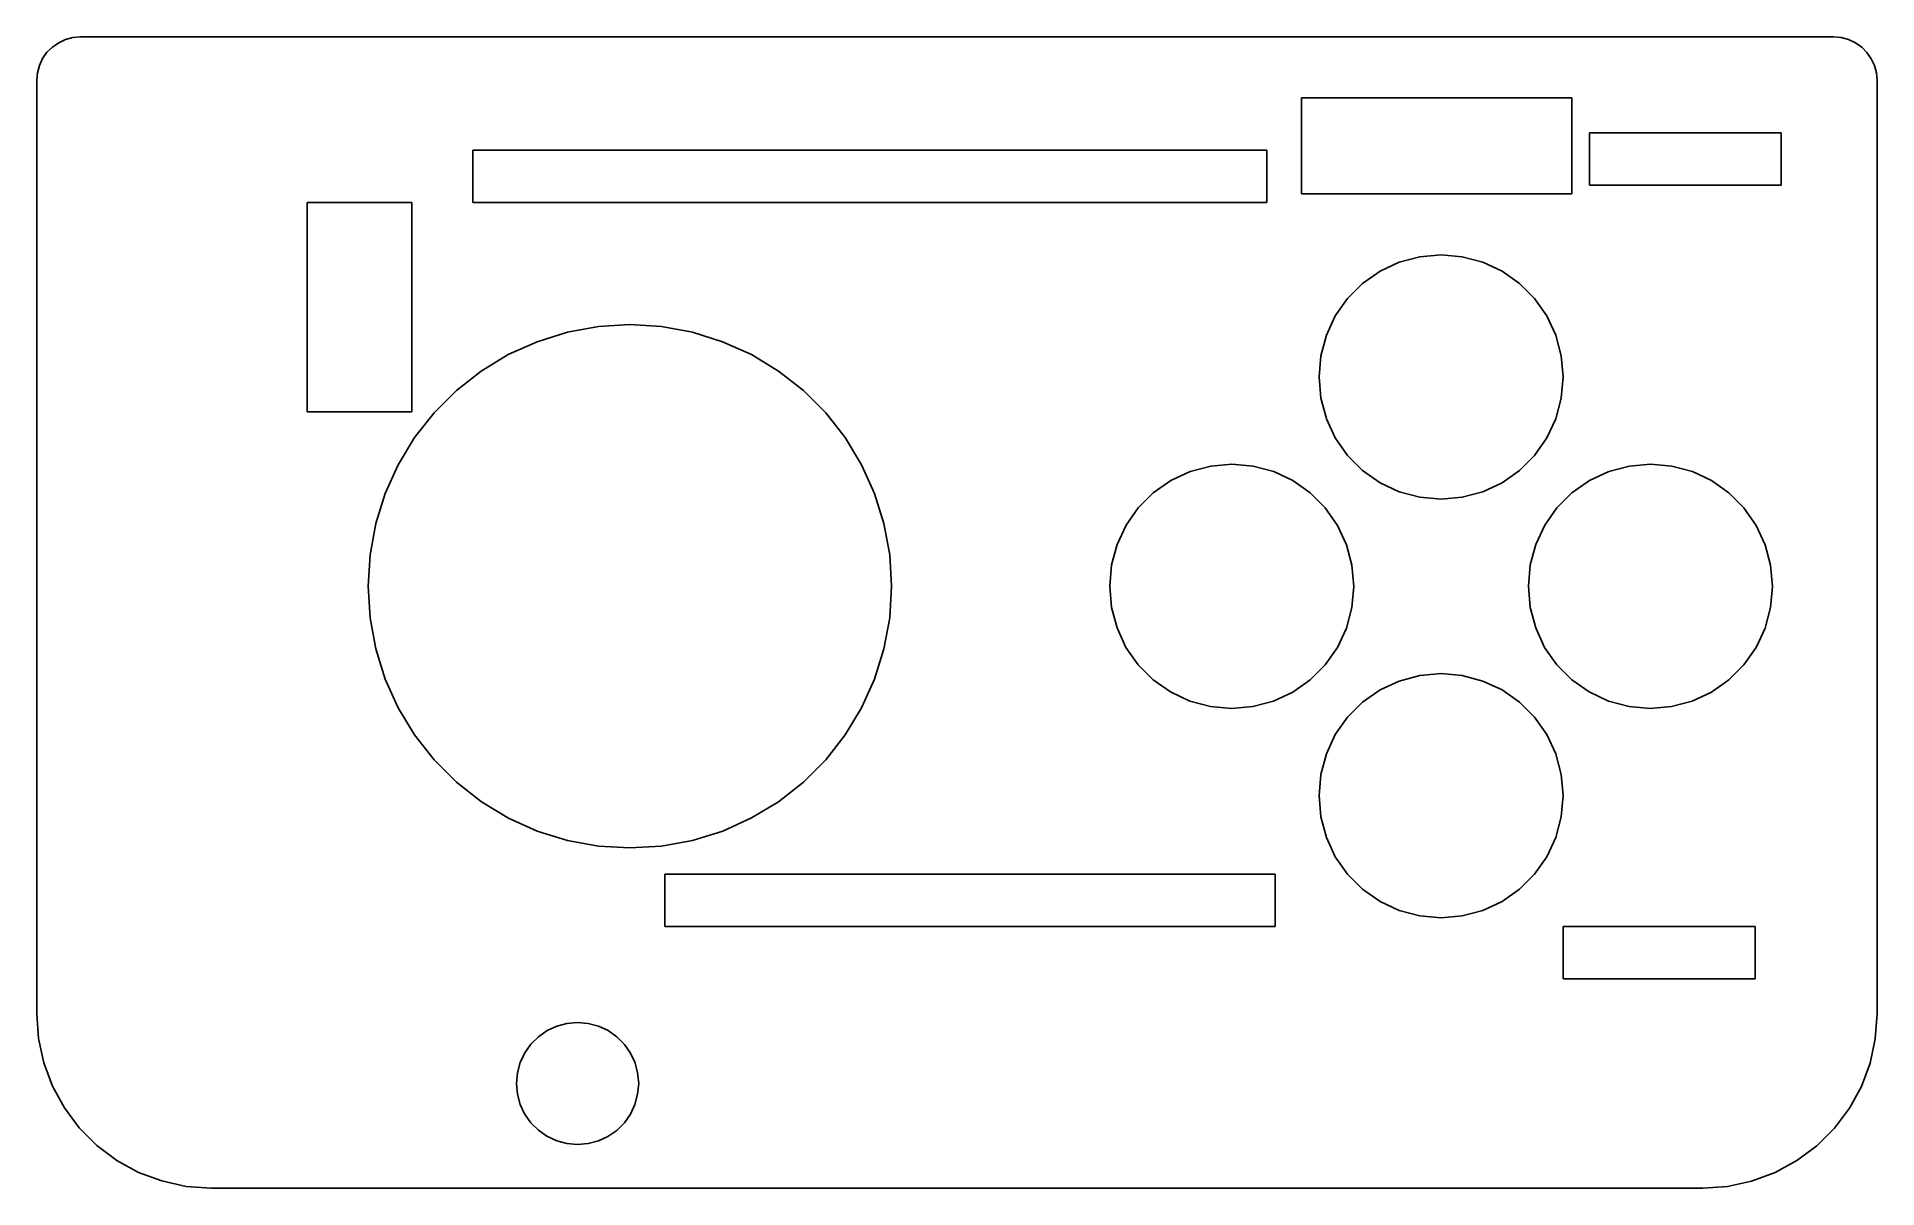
# Model space of a CAD drawing. Extents: x -10.6 to 0, y -0.1 to 6.5.
import ezdxf

# ---------------------------------------------------------------- set-up
doc = ezdxf.new("R2010")
doc.units = 0
doc.header["$MEASUREMENT"] = 0
doc.layers.add('Sketch5', color=7, linetype='Continuous')

msp = doc.modelspace()

# ---------------------------------------------------------------- linework, layer by layer
at = {"layer": 'Sketch5'}
for p, q in [((-10.438, 6.436, -0.63), (-10.474, 6.411, -0.63)), ((-10.399, 6.455, -0.63), (-10.438, 6.436, -0.63)), ((-10.356, 6.466, -0.63), (-10.399, 6.455, -0.63)), ((-10.313, 6.47, -0.63), (-10.356, 6.466, -0.63)), ((-10.246, 6.47, -0.63), (-10.313, 6.47, -0.63)), ((-0.263, 6.47, -0.63), (-10.246, 6.47, -0.63)), ((-0.22, 6.466, -0.63), (-0.263, 6.47, -0.63)), ((-0.178, 6.454, -0.63), (-0.22, 6.466, -0.63)), ((-0.138, 6.436, -0.63), (-0.178, 6.454, -0.63)), ((-0.102, 6.411, -0.63), (-0.138, 6.436, -0.63)), ((-10.53, 6.345, -0.63), (-10.548, 6.305, -0.63)), ((-10.505, 6.381, -0.63), (-10.53, 6.345, -0.63)), ((-10.474, 6.411, -0.63), (-10.505, 6.381, -0.63)), ((-0.072, 6.38, -0.63), (-0.102, 6.411, -0.63)), ((-0.047, 6.344, -0.63), (-0.072, 6.38, -0.63)), ((-0.028, 6.305, -0.63), (-0.047, 6.344, -0.63)), ((-10.559, 6.263, -0.63), (-10.563, 6.22, -0.63)), ((-10.548, 6.305, -0.63), (-10.559, 6.263, -0.63)), ((-0.017, 6.263, -0.63), (-0.028, 6.305, -0.63)), ((-0.013, 6.22, -0.63), (-0.017, 6.263, -0.63)), ((-10.563, 6.22, -0.63), (-10.563, 0.905, -0.63)), ((-3.313, 6.12, -0.63), (-3.313, 6.118, -0.63)), ((-1.767, 6.12, -0.63), (-3.313, 6.12, -0.63)), ((-1.763, 6.12, -0.63), (-1.767, 6.12, -0.63)), ((-1.763, 5.571, -0.63), (-1.763, 6.12, -0.63)), ((-0.013, 6.184, -0.63), (-0.013, 6.22, -0.63)), ((-0.013, 0.869, -0.63), (-0.013, 6.184, -0.63)), ((-3.313, 6.118, -0.63), (-3.313, 5.57, -0.63)), ((-1.663, 5.919, -0.63), (-0.566, 5.92, -0.63)), ((-1.663, 5.62, -0.63), (-1.663, 5.919, -0.63)), ((-0.566, 5.92, -0.63), (-0.563, 5.92, -0.63)), ((-0.563, 5.92, -0.63), (-0.563, 5.62, -0.63)), ((-8.063, 5.82, -0.63), (-8.063, 5.52, -0.63)), ((-3.525, 5.82, -0.63), (-8.063, 5.82, -0.63)), ((-3.513, 5.82, -0.63), (-3.525, 5.82, -0.63)), ((-3.513, 5.52, -0.63), (-3.513, 5.82, -0.63)), ((-1.661, 5.62, -0.63), (-1.663, 5.62, -0.63)), ((-0.563, 5.62, -0.63), (-1.661, 5.62, -0.63)), ((-9.013, 5.52, -0.63), (-8.415, 5.52, -0.63)), ((-9.013, 5.516, -0.63), (-9.013, 5.52, -0.63)), ((-9.013, 4.32, -0.63), (-9.013, 5.516, -0.63)), ((-8.415, 5.52, -0.63), (-8.413, 5.52, -0.63)), ((-8.413, 5.52, -0.63), (-8.413, 4.324, -0.63)), ((-8.063, 5.52, -0.63), (-8.052, 5.52, -0.63)), ((-8.052, 5.52, -0.63), (-3.513, 5.52, -0.63)), ((-3.313, 5.57, -0.63), (-3.311, 5.57, -0.63)), ((-3.311, 5.57, -0.63), (-1.765, 5.57, -0.63)), ((-1.765, 5.57, -0.63), (-1.764, 5.57, -0.63)), ((-1.763, 5.57, -0.63), (-1.763, 5.571, -0.63)), ((-2.863, 5.126, -0.63), (-2.753, 5.177, -0.63)), ((-2.753, 5.177, -0.63), (-2.635, 5.209, -0.63)), ((-2.635, 5.209, -0.63), (-2.513, 5.22, -0.63)), ((-2.513, 5.22, -0.63), (-2.392, 5.209, -0.63)), ((-2.392, 5.209, -0.63), (-2.274, 5.177, -0.63)), ((-2.274, 5.177, -0.63), (-2.163, 5.126, -0.63)), ((-2.963, 5.056, -0.63), (-2.863, 5.126, -0.63)), ((-2.163, 5.126, -0.63), (-2.063, 5.056, -0.63)), ((-3.12, 4.87, -0.63), (-3.05, 4.97, -0.63)), ((-3.05, 4.97, -0.63), (-2.963, 5.056, -0.63)), ((-2.063, 5.056, -0.63), (-1.977, 4.97, -0.63)), ((-1.977, 4.97, -0.63), (-1.907, 4.87, -0.63)), ((-3.171, 4.759, -0.63), (-3.12, 4.87, -0.63)), ((-1.907, 4.87, -0.63), (-1.856, 4.759, -0.63)), ((-7.695, 4.722, -0.63), (-7.522, 4.776, -0.63)), ((-7.522, 4.776, -0.63), (-7.344, 4.809, -0.63)), ((-7.344, 4.809, -0.63), (-7.163, 4.82, -0.63)), ((-7.163, 4.82, -0.63), (-6.983, 4.809, -0.63)), ((-6.983, 4.809, -0.63), (-6.804, 4.776, -0.63)), ((-6.804, 4.776, -0.63), (-6.632, 4.722, -0.63)), ((-3.203, 4.641, -0.63), (-3.171, 4.759, -0.63)), ((-1.856, 4.759, -0.63), (-1.824, 4.641, -0.63)), ((-8.016, 4.554, -0.63), (-7.861, 4.648, -0.63)), ((-7.861, 4.648, -0.63), (-7.695, 4.722, -0.63)), ((-6.632, 4.722, -0.63), (-6.466, 4.648, -0.63)), ((-6.466, 4.648, -0.63), (-6.311, 4.554, -0.63)), ((-8.158, 4.442, -0.63), (-8.016, 4.554, -0.63)), ((-6.311, 4.554, -0.63), (-6.169, 4.443, -0.63)), ((-3.213, 4.52, -0.63), (-3.203, 4.641, -0.63)), ((-1.824, 4.641, -0.63), (-1.813, 4.52, -0.63)), ((-8.286, 4.314, -0.63), (-8.158, 4.442, -0.63)), ((-6.169, 4.443, -0.63), (-6.041, 4.314, -0.63)), ((-3.203, 4.398, -0.63), (-3.213, 4.52, -0.63)), ((-1.813, 4.52, -0.63), (-1.824, 4.398, -0.63)), ((-3.171, 4.281, -0.63), (-3.203, 4.398, -0.63)), ((-1.824, 4.398, -0.63), (-1.856, 4.28, -0.63)), ((-9.011, 4.32, -0.63), (-9.013, 4.32, -0.63)), ((-8.413, 4.32, -0.63), (-9.011, 4.32, -0.63)), ((-8.413, 4.324, -0.63), (-8.413, 4.32, -0.63)), ((-8.398, 4.172, -0.63), (-8.286, 4.314, -0.63)), ((-6.041, 4.314, -0.63), (-5.929, 4.172, -0.63)), ((-3.12, 4.17, -0.63), (-3.171, 4.28, -0.63)), ((-1.856, 4.28, -0.63), (-1.907, 4.17, -0.63)), ((-8.491, 4.017, -0.63), (-8.398, 4.172, -0.63)), ((-5.929, 4.172, -0.63), (-5.835, 4.017, -0.63)), ((-3.05, 4.07, -0.63), (-3.12, 4.17, -0.63)), ((-1.907, 4.17, -0.63), (-1.977, 4.07, -0.63)), ((-8.566, 3.852, -0.63), (-8.491, 4.017, -0.63)), ((-5.835, 4.017, -0.63), (-5.761, 3.852, -0.63)), ((-3.834, 4.009, -0.63), (-3.952, 3.978, -0.63)), ((-3.713, 4.02, -0.63), (-3.834, 4.009, -0.63)), ((-3.591, 4.009, -0.63), (-3.713, 4.02, -0.63)), ((-2.963, 3.983, -0.63), (-3.05, 4.07, -0.63)), ((-1.977, 4.07, -0.63), (-2.063, 3.983, -0.63)), ((-1.434, 4.009, -0.63), (-1.552, 3.978, -0.63)), ((-1.313, 4.02, -0.63), (-1.434, 4.009, -0.63)), ((-1.191, 4.009, -0.63), (-1.313, 4.02, -0.63)), ((-4.063, 3.926, -0.63), (-4.163, 3.856, -0.63)), ((-3.952, 3.978, -0.63), (-4.063, 3.926, -0.63)), ((-3.473, 3.977, -0.63), (-3.591, 4.009, -0.63)), ((-3.363, 3.926, -0.63), (-3.473, 3.977, -0.63)), ((-3.263, 3.855, -0.63), (-3.363, 3.926, -0.63)), ((-2.863, 3.913, -0.63), (-2.963, 3.983, -0.63)), ((-2.753, 3.862, -0.63), (-2.863, 3.913, -0.63)), ((-2.163, 3.913, -0.63), (-2.274, 3.862, -0.63)), ((-2.063, 3.983, -0.63), (-2.163, 3.913, -0.63)), ((-1.663, 3.926, -0.63), (-1.763, 3.856, -0.63)), ((-1.552, 3.978, -0.63), (-1.663, 3.926, -0.63)), ((-1.073, 3.977, -0.63), (-1.191, 4.009, -0.63)), ((-0.963, 3.926, -0.63), (-1.073, 3.977, -0.63)), ((-0.863, 3.855, -0.63), (-0.963, 3.926, -0.63)), ((-8.62, 3.679, -0.63), (-8.566, 3.852, -0.63)), ((-5.761, 3.852, -0.63), (-5.707, 3.679, -0.63)), ((-4.163, 3.856, -0.63), (-4.249, 3.77, -0.63)), ((-3.177, 3.769, -0.63), (-3.263, 3.855, -0.63)), ((-2.635, 3.83, -0.63), (-2.753, 3.862, -0.63)), ((-2.513, 3.82, -0.63), (-2.635, 3.83, -0.63)), ((-2.392, 3.83, -0.63), (-2.513, 3.82, -0.63)), ((-2.274, 3.862, -0.63), (-2.392, 3.83, -0.63)), ((-1.763, 3.856, -0.63), (-1.849, 3.77, -0.63)), ((-0.777, 3.769, -0.63), (-0.863, 3.855, -0.63)), ((-4.249, 3.77, -0.63), (-4.319, 3.67, -0.63)), ((-3.107, 3.669, -0.63), (-3.177, 3.769, -0.63)), ((-1.849, 3.77, -0.63), (-1.919, 3.67, -0.63)), ((-0.707, 3.669, -0.63), (-0.777, 3.769, -0.63)), ((-8.652, 3.5, -0.63), (-8.62, 3.679, -0.63)), ((-5.707, 3.679, -0.63), (-5.674, 3.501, -0.63)), ((-4.319, 3.67, -0.63), (-4.371, 3.56, -0.63)), ((-3.055, 3.558, -0.63), (-3.107, 3.669, -0.63)), ((-1.919, 3.67, -0.63), (-1.971, 3.56, -0.63)), ((-0.655, 3.558, -0.63), (-0.707, 3.669, -0.63)), ((-8.663, 3.32, -0.63), (-8.652, 3.5, -0.63)), ((-5.674, 3.501, -0.63), (-5.663, 3.32, -0.63)), ((-4.371, 3.56, -0.63), (-4.403, 3.442, -0.63)), ((-3.024, 3.441, -0.63), (-3.055, 3.558, -0.63)), ((-1.971, 3.56, -0.63), (-2.003, 3.442, -0.63)), ((-0.624, 3.441, -0.63), (-0.655, 3.558, -0.63)), ((-4.403, 3.442, -0.63), (-4.413, 3.32, -0.63)), ((-3.013, 3.319, -0.63), (-3.024, 3.441, -0.63)), ((-2.003, 3.442, -0.63), (-2.013, 3.32, -0.63)), ((-0.613, 3.319, -0.63), (-0.624, 3.441, -0.63)), ((-8.652, 3.139, -0.63), (-8.663, 3.32, -0.63)), ((-5.663, 3.32, -0.63), (-5.674, 3.139, -0.63)), ((-4.413, 3.32, -0.63), (-4.403, 3.199, -0.63)), ((-3.024, 3.198, -0.63), (-3.013, 3.319, -0.63)), ((-2.013, 3.32, -0.63), (-2.003, 3.199, -0.63)), ((-0.624, 3.198, -0.63), (-0.613, 3.319, -0.63)), ((-4.403, 3.199, -0.63), (-4.371, 3.081, -0.63)), ((-3.056, 3.08, -0.63), (-3.024, 3.198, -0.63)), ((-2.003, 3.199, -0.63), (-1.971, 3.081, -0.63)), ((-0.656, 3.08, -0.63), (-0.624, 3.198, -0.63)), ((-8.62, 2.961, -0.63), (-8.652, 3.139, -0.63)), ((-5.674, 3.139, -0.63), (-5.707, 2.961, -0.63)), ((-4.371, 3.081, -0.63), (-4.32, 2.97, -0.63)), ((-3.107, 2.969, -0.63), (-3.056, 3.08, -0.63)), ((-1.971, 3.081, -0.63), (-1.92, 2.97, -0.63)), ((-0.707, 2.969, -0.63), (-0.656, 3.08, -0.63)), ((-8.566, 2.788, -0.63), (-8.62, 2.961, -0.63)), ((-5.707, 2.961, -0.63), (-5.761, 2.788, -0.63)), ((-4.32, 2.97, -0.63), (-4.25, 2.87, -0.63)), ((-3.178, 2.869, -0.63), (-3.107, 2.969, -0.63)), ((-1.92, 2.97, -0.63), (-1.85, 2.87, -0.63)), ((-0.778, 2.869, -0.63), (-0.707, 2.969, -0.63)), ((-4.25, 2.87, -0.63), (-4.164, 2.784, -0.63)), ((-3.264, 2.783, -0.63), (-3.178, 2.869, -0.63)), ((-1.85, 2.87, -0.63), (-1.764, 2.784, -0.63)), ((-0.864, 2.783, -0.63), (-0.778, 2.869, -0.63)), ((-8.491, 2.623, -0.63), (-8.566, 2.788, -0.63)), ((-5.761, 2.788, -0.63), (-5.835, 2.623, -0.63)), ((-4.164, 2.784, -0.63), (-4.064, 2.714, -0.63)), ((-3.364, 2.713, -0.63), (-3.264, 2.783, -0.63)), ((-2.863, 2.726, -0.63), (-2.753, 2.777, -0.63)), ((-2.753, 2.777, -0.63), (-2.635, 2.809, -0.63)), ((-2.635, 2.809, -0.63), (-2.513, 2.82, -0.63)), ((-2.513, 2.82, -0.63), (-2.392, 2.809, -0.63)), ((-2.392, 2.809, -0.63), (-2.274, 2.777, -0.63)), ((-2.274, 2.777, -0.63), (-2.163, 2.726, -0.63)), ((-1.764, 2.784, -0.63), (-1.664, 2.714, -0.63)), ((-0.964, 2.713, -0.63), (-0.864, 2.783, -0.63)), ((-4.064, 2.714, -0.63), (-3.953, 2.662, -0.63)), ((-3.953, 2.662, -0.63), (-3.835, 2.63, -0.63)), ((-3.592, 2.63, -0.63), (-3.474, 2.662, -0.63)), ((-3.474, 2.662, -0.63), (-3.364, 2.713, -0.63)), ((-3.05, 2.57, -0.63), (-2.963, 2.656, -0.63)), ((-2.963, 2.656, -0.63), (-2.863, 2.726, -0.63)), ((-2.163, 2.726, -0.63), (-2.063, 2.656, -0.63)), ((-2.063, 2.656, -0.63), (-1.977, 2.57, -0.63)), ((-1.664, 2.714, -0.63), (-1.553, 2.662, -0.63)), ((-1.553, 2.662, -0.63), (-1.435, 2.63, -0.63)), ((-1.192, 2.63, -0.63), (-1.074, 2.662, -0.63)), ((-1.074, 2.662, -0.63), (-0.964, 2.713, -0.63)), ((-8.398, 2.468, -0.63), (-8.491, 2.623, -0.63)), ((-5.835, 2.623, -0.63), (-5.929, 2.468, -0.63)), ((-3.835, 2.63, -0.63), (-3.714, 2.62, -0.63)), ((-3.714, 2.62, -0.63), (-3.592, 2.63, -0.63)), ((-3.12, 2.47, -0.63), (-3.05, 2.57, -0.63)), ((-1.977, 2.57, -0.63), (-1.907, 2.47, -0.63)), ((-1.435, 2.63, -0.63), (-1.314, 2.62, -0.63)), ((-1.314, 2.62, -0.63), (-1.192, 2.63, -0.63)), ((-8.286, 2.325, -0.63), (-8.398, 2.468, -0.63)), ((-5.929, 2.468, -0.63), (-6.04, 2.325, -0.63)), ((-3.171, 2.359, -0.63), (-3.12, 2.47, -0.63)), ((-1.907, 2.47, -0.63), (-1.856, 2.359, -0.63)), ((-8.158, 2.197, -0.63), (-8.286, 2.325, -0.63)), ((-6.04, 2.325, -0.63), (-6.169, 2.197, -0.63)), ((-3.203, 2.241, -0.63), (-3.171, 2.359, -0.63)), ((-1.856, 2.359, -0.63), (-1.824, 2.241, -0.63)), ((-3.213, 2.12, -0.63), (-3.203, 2.241, -0.63)), ((-1.824, 2.241, -0.63), (-1.813, 2.12, -0.63)), ((-8.015, 2.085, -0.63), (-8.158, 2.197, -0.63)), ((-6.169, 2.197, -0.63), (-6.311, 2.085, -0.63)), ((-3.203, 1.998, -0.63), (-3.213, 2.12, -0.63)), ((-1.813, 2.12, -0.63), (-1.824, 1.998, -0.63)), ((-7.86, 1.991, -0.63), (-8.015, 2.085, -0.63)), ((-6.311, 2.085, -0.63), (-6.466, 1.992, -0.63)), ((-7.695, 1.917, -0.63), (-7.86, 1.991, -0.63)), ((-7.522, 1.863, -0.63), (-7.695, 1.917, -0.63)), ((-6.631, 1.917, -0.63), (-6.804, 1.863, -0.63)), ((-6.466, 1.992, -0.63), (-6.631, 1.917, -0.63)), ((-3.171, 1.88, -0.63), (-3.203, 1.998, -0.63)), ((-1.824, 1.998, -0.63), (-1.856, 1.88, -0.63)), ((-7.344, 1.831, -0.63), (-7.522, 1.863, -0.63)), ((-7.163, 1.82, -0.63), (-7.344, 1.831, -0.63)), ((-6.982, 1.831, -0.63), (-7.163, 1.82, -0.63)), ((-6.804, 1.863, -0.63), (-6.982, 1.831, -0.63)), ((-3.12, 1.77, -0.63), (-3.171, 1.88, -0.63)), ((-1.856, 1.88, -0.63), (-1.907, 1.77, -0.63)), ((-3.05, 1.67, -0.63), (-3.12, 1.77, -0.63)), ((-1.907, 1.77, -0.63), (-1.977, 1.67, -0.63)), ((-6.957, 1.67, -0.63), (-6.964, 1.67, -0.63)), ((-6.964, 1.67, -0.63), (-6.964, 1.37, -0.63)), ((-6.952, 1.67, -0.63), (-6.957, 1.67, -0.63)), ((-3.464, 1.669, -0.63), (-6.952, 1.67, -0.63)), ((-3.465, 1.37, -0.63), (-3.464, 1.669, -0.63)), ((-2.963, 1.583, -0.63), (-3.05, 1.67, -0.63)), ((-2.863, 1.513, -0.63), (-2.963, 1.583, -0.63)), ((-2.063, 1.583, -0.63), (-2.163, 1.513, -0.63)), ((-1.977, 1.67, -0.63), (-2.063, 1.583, -0.63)), ((-2.753, 1.462, -0.63), (-2.863, 1.513, -0.63)), ((-2.163, 1.513, -0.63), (-2.274, 1.462, -0.63)), ((-2.635, 1.43, -0.63), (-2.753, 1.462, -0.63)), ((-2.513, 1.42, -0.63), (-2.635, 1.43, -0.63)), ((-2.392, 1.43, -0.63), (-2.513, 1.42, -0.63)), ((-2.274, 1.462, -0.63), (-2.392, 1.43, -0.63)), ((-6.964, 1.37, -0.63), (-6.956, 1.37, -0.63)), ((-6.956, 1.37, -0.63), (-3.465, 1.37, -0.63)), ((-1.813, 1.37, -0.63), (-1.812, 1.37, -0.63)), ((-1.813, 1.07, -0.63), (-1.813, 1.369, -0.63)), ((-1.812, 1.37, -0.63), (-0.715, 1.37, -0.63)), ((-0.715, 1.37, -0.63), (-0.713, 1.37, -0.63)), ((-0.713, 1.37, -0.63), (-0.713, 1.07, -0.63)), ((-1.811, 1.07, -0.63), (-1.813, 1.07, -0.63)), ((-0.713, 1.07, -0.63), (-1.811, 1.07, -0.63)), ((-10.563, 0.905, -0.63), (-10.563, 0.87, -0.63)), ((-10.563, 0.87, -0.63), (-10.553, 0.728, -0.63)), ((-0.024, 0.726, -0.63), (-0.013, 0.869, -0.63)), ((-7.638, 0.773, -0.63), (-7.688, 0.738, -0.63)), ((-7.583, 0.799, -0.63), (-7.638, 0.773, -0.63)), ((-7.524, 0.814, -0.63), (-7.583, 0.799, -0.63)), ((-7.463, 0.82, -0.63), (-7.524, 0.814, -0.63)), ((-7.402, 0.814, -0.63), (-7.463, 0.82, -0.63)), ((-7.343, 0.798, -0.63), (-7.402, 0.814, -0.63)), ((-7.288, 0.773, -0.63), (-7.343, 0.798, -0.63)), ((-7.238, 0.738, -0.63), (-7.288, 0.773, -0.63)), ((-10.553, 0.728, -0.63), (-10.523, 0.589, -0.63)), ((-7.766, 0.645, -0.63), (-7.792, 0.59, -0.63)), ((-7.731, 0.695, -0.63), (-7.766, 0.645, -0.63)), ((-7.688, 0.738, -0.63), (-7.731, 0.695, -0.63)), ((-7.195, 0.694, -0.63), (-7.238, 0.738, -0.63)), ((-7.16, 0.644, -0.63), (-7.195, 0.694, -0.63)), ((-7.134, 0.589, -0.63), (-7.16, 0.644, -0.63)), ((-0.054, 0.587, -0.63), (-0.024, 0.726, -0.63)), ((-10.523, 0.589, -0.63), (-10.473, 0.455, -0.63)), ((-7.808, 0.531, -0.63), (-7.813, 0.47, -0.63)), ((-7.792, 0.59, -0.63), (-7.808, 0.531, -0.63)), ((-7.119, 0.53, -0.63), (-7.134, 0.589, -0.63)), ((-7.113, 0.469, -0.63), (-7.119, 0.53, -0.63)), ((-0.104, 0.453, -0.63), (-0.054, 0.587, -0.63)), ((-10.473, 0.455, -0.63), (-10.405, 0.33, -0.63)), ((-7.813, 0.47, -0.63), (-7.808, 0.409, -0.63)), ((-7.119, 0.409, -0.63), (-7.113, 0.469, -0.63)), ((-0.173, 0.328, -0.63), (-0.104, 0.453, -0.63)), ((-10.405, 0.33, -0.63), (-10.32, 0.216, -0.63)), ((-7.808, 0.409, -0.63), (-7.792, 0.35, -0.63)), ((-7.792, 0.35, -0.63), (-7.767, 0.295, -0.63)), ((-7.16, 0.294, -0.63), (-7.135, 0.35, -0.63)), ((-7.135, 0.35, -0.63), (-7.119, 0.409, -0.63)), ((-0.258, 0.214, -0.63), (-0.173, 0.328, -0.63)), ((-10.32, 0.216, -0.63), (-10.219, 0.115, -0.63)), ((-7.767, 0.295, -0.63), (-7.732, 0.245, -0.63)), ((-7.732, 0.245, -0.63), (-7.688, 0.202, -0.63)), ((-7.239, 0.201, -0.63), (-7.195, 0.244, -0.63)), ((-7.195, 0.244, -0.63), (-7.16, 0.294, -0.63)), ((-0.358, 0.114, -0.63), (-0.258, 0.214, -0.63)), ((-10.219, 0.115, -0.63), (-10.105, 0.029, -0.63)), ((-7.688, 0.202, -0.63), (-7.639, 0.167, -0.63)), ((-7.639, 0.167, -0.63), (-7.583, 0.141, -0.63)), ((-7.583, 0.141, -0.63), (-7.524, 0.125, -0.63)), ((-7.524, 0.125, -0.63), (-7.464, 0.12, -0.63)), ((-7.464, 0.12, -0.63), (-7.403, 0.125, -0.63)), ((-7.403, 0.125, -0.63), (-7.344, 0.141, -0.63)), ((-7.344, 0.141, -0.63), (-7.289, 0.166, -0.63)), ((-7.289, 0.166, -0.63), (-7.239, 0.201, -0.63)), ((-0.474, 0.028, -0.63), (-0.359, 0.113, -0.63)), ((-10.105, 0.029, -0.63), (-9.98, -0.04, -0.63)), ((-0.599, -0.04, -0.63), (-0.474, 0.028, -0.63)), ((-9.98, -0.04, -0.63), (-9.846, -0.089, -0.63)), ((-9.846, -0.089, -0.63), (-9.707, -0.12, -0.63)), ((-0.872, -0.12, -0.63), (-0.733, -0.09, -0.63)), ((-0.733, -0.09, -0.63), (-0.599, -0.04, -0.63)), ((-9.707, -0.12, -0.63), (-9.564, -0.13, -0.63)), ((-9.564, -0.13, -0.63), (-1.07, -0.13, -0.63)), ((-1.07, -0.13, -0.63), (-1.013, -0.13, -0.63)), ((-1.013, -0.13, -0.63), (-0.872, -0.12, -0.63))]:
    msp.add_line(p, q, dxfattribs=at)

doc.saveas('drawing.dxf')
